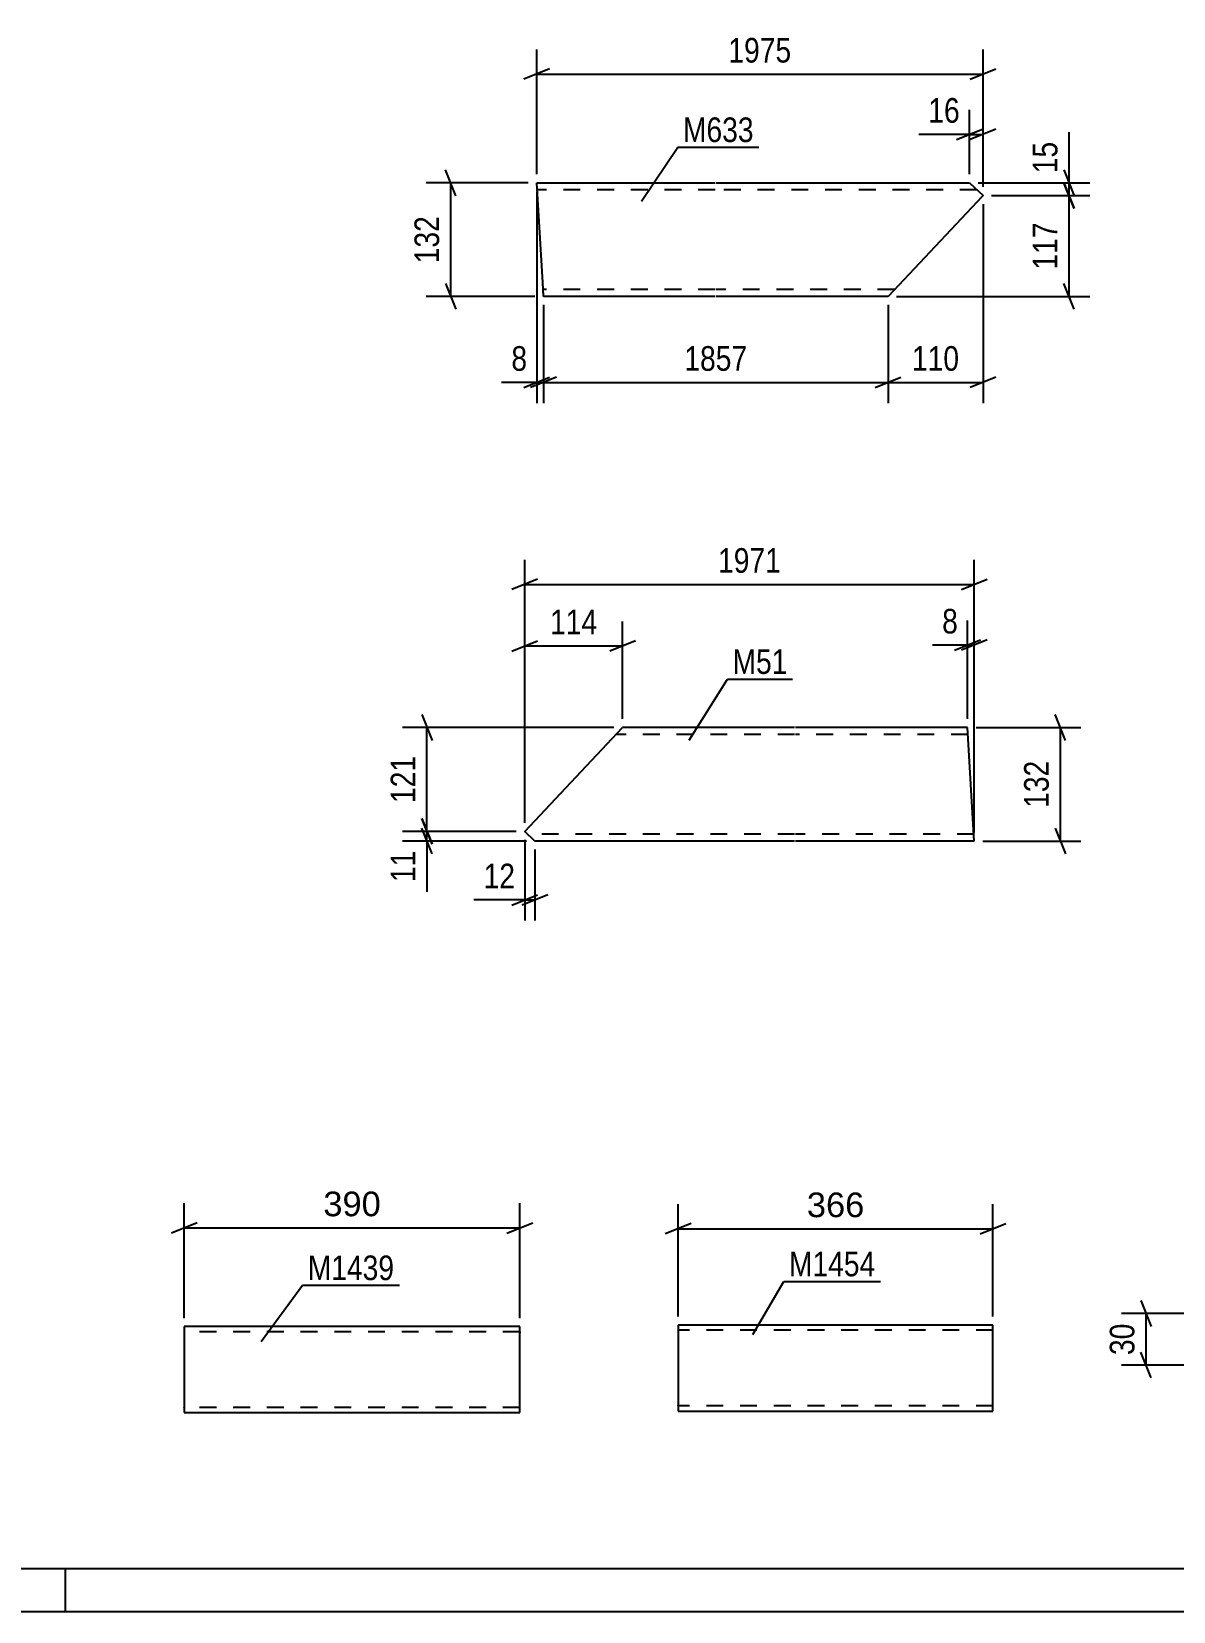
# Model space of a CAD drawing. Header units: millimetres. Extents: x 0 to 594, y 0 to 420.
# Drawn here: x 170.1 to 302.8, y 0 to 183.7 of the extents above; entities that cross this region are included whole.
import ezdxf

# ---------------------------------------------------------------- set-up
doc = ezdxf.new("R2010")
doc.units = ezdxf.units.MM
doc.linetypes.add('DXK_LINE_DOT2', pattern=[3.9198, 1.9599, -1.9599])
doc.styles.add('Arial', font='ARIAL.TTF', dxfattribs={"height": 0.2})
doc.styles.add('Arial Narrow', font='ARIALN.TTF', dxfattribs={"height": 0.2})

# ---------------------------------------------------------------- blocks, each defined once
blk = doc.blocks.new('Unknown-335479075-1133 - 26624')
at = {"color": 5, "linetype": 'Continuous'}
for p, q in [((5, 5), (589, 5)), ((174, 0), (174, 5)), ((0, 0), (594, 0))]:
    blk.add_line(p, q, dxfattribs=at)
blk = doc.blocks.new('Part-335479075-15248 - 15217')
at = {"color": 2, "linetype": 'Continuous'}
for p, q in [((227.39, 90.7), (238.77, 102.78)), ((258.77, 102.78), (238.77, 102.78)), ((278.87, 102.78), (258.87, 102.78)), ((279.66, 89.58), (278.87, 102.78)), ((228.58, 89.58), (227.39, 90.7)), ((258.77, 89.58), (228.58, 89.58)), ((279.66, 89.58), (258.87, 89.58))]:
    blk.add_line(p, q, dxfattribs=at)
at = {"color": 7, "linetype": 'DXK_LINE_DOT2'}
for p, q in [((258.77, 101.98), (238.02, 101.98)), ((278.92, 101.98), (258.87, 101.98)), ((258.77, 90.38), (227.73, 90.38)), ((279.61, 90.38), (258.87, 90.38)), ((279.61, 90.38), (279.61, 90.44))]:
    blk.add_line(p, q, dxfattribs=at)
blk = doc.blocks.new('Part-335479075-15367 - 15366')
at = {"color": 2, "linetype": 'Continuous'}
for p, q in [((229.48, 154.51), (228.79, 166.11)), ((228.79, 166.11), (249.53, 166.11)), ((249.63, 166.11), (279.1, 166.11)), ((279.1, 166.11), (280.67, 164.63)), ((280.56, 164.51), (269.63, 152.91)), ((280.67, 164.63), (280.56, 164.51)), ((229.58, 152.91), (229.48, 154.51)), ((249.53, 152.91), (229.58, 152.91)), ((269.63, 152.91), (249.63, 152.91))]:
    blk.add_line(p, q, dxfattribs=at)
at = {"color": 7, "linetype": 'DXK_LINE_DOT2'}
for p, q in [((249.53, 165.31), (228.84, 165.31)), ((279.95, 165.31), (249.63, 165.31)), ((229.57, 153.03), (229.48, 154.51)), ((229.53, 153.71), (229.53, 153.77)), ((249.53, 153.71), (229.53, 153.71)), ((270.38, 153.71), (249.63, 153.71))]:
    blk.add_line(p, q, dxfattribs=at)
blk = doc.blocks.new('Part-335479075-15503 - 15502')
at = {"color": 2, "linetype": 'Continuous'}
for p, q in [((281.83, 33.3), (245.23, 33.3)), ((245.23, 33.3), (245.23, 23.39)), ((281.83, 23.3), (281.83, 33.3)), ((245.23, 23.39), (245.23, 23.3)), ((245.23, 23.3), (281.83, 23.3))]:
    blk.add_line(p, q, dxfattribs=at)
at = {"color": 7, "linetype": 'DXK_LINE_DOT2'}
for p, q in [((281.83, 32.7), (245.23, 32.7)), ((245.23, 23.9), (245.23, 23.94)), ((281.83, 23.9), (245.23, 23.9)), ((281.83, 23.9), (281.83, 23.94))]:
    blk.add_line(p, q, dxfattribs=at)
blk = doc.blocks.new('Part-335479075-15525 - 15524')
at = {"color": 2, "linetype": 'Continuous'}
for p, q in [((226.82, 33.11), (187.82, 33.11)), ((187.82, 33.11), (187.82, 23.21)), ((226.82, 24.31), (226.82, 33.11)), ((226.82, 23.11), (226.82, 24.31)), ((187.82, 23.21), (187.82, 23.11)), ((187.82, 23.11), (226.82, 23.11))]:
    blk.add_line(p, q, dxfattribs=at)
at = {"color": 7, "linetype": 'DXK_LINE_DOT2'}
for p, q in [((226.82, 32.51), (187.82, 32.51)), ((226.82, 32.51), (226.82, 32.47)), ((226.82, 32.47), (226.82, 32.51)), ((226.82, 32.37), (226.82, 32.47)), ((226.82, 32.47), (226.82, 32.37)), ((226.82, 23.76), (226.82, 24.09)), ((187.82, 23.71), (187.82, 23.76)), ((226.82, 23.71), (187.82, 23.71)), ((226.82, 23.71), (226.82, 23.76))]:
    blk.add_line(p, q, dxfattribs=at)
blk = doc.blocks.new('StraightDimension-335479075-15666 - 15217')
at = {"color": 7, "linetype": 'Continuous'}
for p, q in [((227.39, 91.7), (227.39, 122.27)), ((279.66, 90.58), (279.66, 122.27)), ((228.89, 120.02), (225.89, 118.82)), ((227.39, 119.42), (279.66, 119.42)), ((278.16, 118.82), (281.16, 120.02))]:
    blk.add_line(p, q, dxfattribs=at)
at = {"color": 0}
blk.add_wipeout([(257.78, 120.17), (257.78, 124.37), (249.27, 124.37), (249.27, 120.17)], dxfattribs=at)
at = {"color": 3, "style": 'Arial Narrow'}
blk.add_text('1971', height=2.863, dxfattribs=at).set_placement((249.87, 120.77))
blk = doc.blocks.new('StraightDimension-335479075-15648 - 15217')
at = {"color": 7, "linetype": 'Continuous'}
for p, q in [((227.39, 89.7), (227.39, 80.33)), ((228.58, 88.58), (228.58, 80.33)), ((225.89, 82.13), (228.89, 83.33)), ((230.08, 83.33), (227.08, 82.13)), ((227.39, 82.73), (228.58, 82.73))]:
    blk.add_line(p, q, dxfattribs=at)
at = {"color": 0}
blk.add_wipeout([(226.87, 83.48), (226.87, 87.68), (222.01, 87.68), (222.01, 83.48)], dxfattribs=at)
at = {"color": 7, "linetype": 'Continuous'}
blk.add_line((227.39, 82.73), (221.49, 82.73), dxfattribs=at)
blk.add_line((227.39, 82.73), (221.49, 82.73), dxfattribs=at)
at = {"color": 3, "style": 'Arial Narrow'}
blk.add_text('12', height=2.863, dxfattribs=at).set_placement((222.61, 84.08))
blk = doc.blocks.new('StraightDimension-335479075-15640 - 15217')
at = {"color": 7, "linetype": 'Continuous'}
for p, q in [((278.87, 103.78), (278.87, 115.21)), ((279.66, 90.58), (279.66, 115.21)), ((277.37, 111.76), (280.37, 112.96)), ((281.16, 112.96), (278.16, 111.76)), ((278.87, 112.36), (279.66, 112.36))]:
    blk.add_line(p, q, dxfattribs=at)
at = {"color": 0}
blk.add_wipeout([(278.35, 113.11), (278.35, 117.31), (275.32, 117.31), (275.32, 113.11)], dxfattribs=at)
at = {"color": 7, "linetype": 'Continuous'}
blk.add_line((278.87, 112.36), (274.79, 112.36), dxfattribs=at)
blk.add_line((278.87, 112.36), (274.79, 112.36), dxfattribs=at)
at = {"color": 3, "style": 'Arial Narrow'}
blk.add_text('8', height=2.86, dxfattribs=at).set_placement((275.92, 113.71))
blk = doc.blocks.new('StraightDimension-335479075-21410 - 15217')
at = {"color": 7, "linetype": 'Continuous'}
for p, q in [((215.43, 92.2), (216.63, 89.2)), ((226.39, 90.7), (213.18, 90.7)), ((216.63, 88.08), (215.43, 91.08)), ((216.03, 89.58), (216.03, 90.7)), ((227.58, 89.58), (213.18, 89.58))]:
    blk.add_line(p, q, dxfattribs=at)
at = {"color": 0}
blk.add_wipeout([(215.28, 89.06), (211.08, 89.06), (211.08, 84.2), (215.28, 84.2)], dxfattribs=at)
at = {"color": 7, "linetype": 'Continuous'}
blk.add_line((216.03, 89.58), (216.03, 83.68), dxfattribs=at)
blk.add_line((216.03, 89.58), (216.03, 83.68), dxfattribs=at)
at = {"color": 3, "style": 'Arial Narrow'}
blk.add_text('11', height=2.863, rotation=90.0002, dxfattribs=at).set_placement((214.68, 84.8))
blk = doc.blocks.new('StraightDimension-335479075-15660 - 15217')
at = {"color": 7, "linetype": 'Continuous'}
for p, q in [((290.26, 101.28), (289.06, 104.28)), ((279.87, 102.78), (292.06, 102.78)), ((289.66, 89.58), (289.66, 102.78)), ((289.06, 91.08), (290.26, 88.08)), ((280.66, 89.58), (292.06, 89.58))]:
    blk.add_line(p, q, dxfattribs=at)
at = {"color": 0}
blk.add_wipeout([(288.91, 99.52), (284.71, 99.52), (284.71, 92.84), (288.91, 92.84)], dxfattribs=at)
at = {"color": 3, "style": 'Arial Narrow'}
blk.add_text('132', height=2.863, rotation=90.0002, dxfattribs=at).set_placement((288.31, 93.44))
blk = doc.blocks.new('StraightDimension-335479075-15644 - 15217')
at = {"color": 7, "linetype": 'Continuous'}
for p, q in [((227.39, 91.7), (227.39, 115.12)), ((238.77, 103.78), (238.77, 115.12)), ((225.89, 111.67), (228.89, 112.87)), ((227.39, 112.27), (238.77, 112.27)), ((240.27, 112.87), (237.27, 111.67))]:
    blk.add_line(p, q, dxfattribs=at)
at = {"color": 0}
blk.add_wipeout([(236.42, 113.02), (236.42, 117.22), (229.74, 117.22), (229.74, 113.02)], dxfattribs=at)
at = {"color": 3, "style": 'Arial Narrow'}
blk.add_text('114', height=2.863, dxfattribs=at).set_placement((230.34, 113.62))
blk = doc.blocks.new('StraightDimension-335479075-21409 - 15217')
at = {"color": 7, "linetype": 'Continuous'}
for p, q in [((215.43, 104.28), (216.63, 101.28)), ((237.77, 102.78), (213.18, 102.78)), ((216.03, 90.7), (216.03, 102.78)), ((216.63, 89.2), (215.43, 92.2)), ((226.39, 90.7), (213.18, 90.7))]:
    blk.add_line(p, q, dxfattribs=at)
at = {"color": 0}
blk.add_wipeout([(215.28, 100.08), (211.08, 100.08), (211.08, 93.4), (215.28, 93.4)], dxfattribs=at)
at = {"color": 3, "style": 'Arial Narrow'}
blk.add_text('121', height=2.863, rotation=90.0002, dxfattribs=at).set_placement((214.68, 94))
blk = doc.blocks.new('StraightDimension-335479075-16049 - 15366')
at = {"color": 7, "linetype": 'Continuous'}
for p, q in [((228.79, 167.11), (228.79, 181.6)), ((280.67, 165.63), (280.67, 181.6)), ((230.29, 179.35), (227.29, 178.15)), ((228.79, 178.75), (280.67, 178.75)), ((279.17, 178.15), (282.17, 179.35))]:
    blk.add_line(p, q, dxfattribs=at)
at = {"color": 0}
blk.add_wipeout([(258.98, 179.5), (258.98, 183.7), (250.47, 183.7), (250.47, 179.5)], dxfattribs=at)
at = {"color": 3, "style": 'Arial Narrow'}
blk.add_text('1975', height=2.863, dxfattribs=at).set_placement((251.07, 180.1))
blk = doc.blocks.new('StraightDimension-335479075-16031 - 15366')
at = {"color": 7, "linetype": 'Continuous'}
for p, q in [((279.1, 167.11), (279.1, 174.6)), ((280.67, 165.63), (280.67, 174.6)), ((277.6, 171.15), (280.6, 172.35)), ((279.1, 171.75), (280.67, 171.75)), ((282.17, 172.35), (279.17, 171.15))]:
    blk.add_line(p, q, dxfattribs=at)
at = {"color": 0}
blk.add_wipeout([(278.57, 172.5), (278.57, 176.7), (273.71, 176.7), (273.71, 172.5)], dxfattribs=at)
at = {"color": 7, "linetype": 'Continuous'}
blk.add_line((279.1, 171.75), (273.19, 171.75), dxfattribs=at)
blk.add_line((279.1, 171.75), (273.19, 171.75), dxfattribs=at)
at = {"color": 3, "style": 'Arial Narrow'}
blk.add_text('16', height=2.863, dxfattribs=at).set_placement((274.31, 173.1))
blk = doc.blocks.new('StraightDimension-335479075-16043 - 15366')
at = {"color": 7, "linetype": 'Continuous'}
for p, q in [((219.39, 164.61), (218.19, 167.61)), ((227.79, 166.11), (215.94, 166.11)), ((218.79, 152.91), (218.79, 166.11)), ((218.19, 154.41), (219.39, 151.41)), ((228.58, 152.91), (215.94, 152.91))]:
    blk.add_line(p, q, dxfattribs=at)
at = {"color": 0}
blk.add_wipeout([(218.04, 162.85), (213.84, 162.85), (213.84, 156.16), (218.04, 156.16)], dxfattribs=at)
at = {"color": 3, "style": 'Arial Narrow'}
blk.add_text('132', height=2.863, rotation=90.0002, dxfattribs=at).set_placement((217.44, 156.76))
blk = doc.blocks.new('StraightDimension-335479075-21223 - 15366')
at = {"color": 7, "linetype": 'Continuous'}
for p, q in [((290.07, 166.13), (291.27, 163.13)), ((281.67, 164.63), (293.07, 164.63)), ((290.67, 152.91), (290.67, 164.63)), ((291.27, 151.41), (290.07, 154.41)), ((270.63, 152.91), (293.07, 152.91))]:
    blk.add_line(p, q, dxfattribs=at)
at = {"color": 0}
blk.add_wipeout([(289.92, 162.11), (285.72, 162.11), (285.72, 155.42), (289.92, 155.42)], dxfattribs=at)
at = {"color": 3, "style": 'Arial Narrow'}
blk.add_text('117', height=2.863, rotation=90.0002, dxfattribs=at).set_placement((289.32, 156.02))
blk = doc.blocks.new('StraightDimension-335479075-21349 - 15366')
at = {"color": 7, "linetype": 'Continuous'}
for p, q in [((280.67, 163.63), (280.67, 140.51)), ((269.63, 151.91), (269.63, 140.51)), ((268.13, 142.31), (271.13, 143.51)), ((282.17, 143.51), (279.17, 142.31)), ((269.63, 142.91), (280.67, 142.91))]:
    blk.add_line(p, q, dxfattribs=at)
at = {"color": 0}
blk.add_wipeout([(278.49, 143.66), (278.49, 147.86), (271.81, 147.86), (271.81, 143.66)], dxfattribs=at)
at = {"color": 3, "style": 'Arial Narrow'}
blk.add_text('110', height=2.863, dxfattribs=at).set_placement((272.41, 144.26))
blk = doc.blocks.new('StraightDimension-335479075-21222 - 15366')
at = {"color": 7, "linetype": 'Continuous'}
for p, q in [((290.07, 167.61), (291.27, 164.61)), ((280.1, 166.11), (293.07, 166.11)), ((291.27, 163.13), (290.07, 166.13)), ((290.67, 164.63), (290.67, 166.11)), ((281.67, 164.63), (293.07, 164.63))]:
    blk.add_line(p, q, dxfattribs=at)
at = {"color": 0}
blk.add_wipeout([(289.92, 171.49), (285.72, 171.49), (285.72, 166.63), (289.92, 166.63)], dxfattribs=at)
at = {"color": 7, "linetype": 'Continuous'}
blk.add_line((290.67, 166.11), (290.67, 172.01), dxfattribs=at)
blk.add_line((290.67, 166.11), (290.67, 172.01), dxfattribs=at)
at = {"color": 3, "style": 'Arial Narrow'}
blk.add_text('15', height=2.863, rotation=90.0002, dxfattribs=at).set_placement((289.32, 167.23))
blk = doc.blocks.new('StraightDimension-335479075-21350 - 15366')
at = {"color": 7, "linetype": 'Continuous'}
for p, q in [((229.58, 151.91), (229.58, 140.51)), ((269.63, 151.91), (269.63, 140.51)), ((231.08, 143.51), (228.08, 142.31)), ((268.13, 142.31), (271.13, 143.51)), ((229.58, 142.91), (269.63, 142.91))]:
    blk.add_line(p, q, dxfattribs=at)
at = {"color": 0}
blk.add_wipeout([(253.86, 143.66), (253.86, 147.86), (245.35, 147.86), (245.35, 143.66)], dxfattribs=at)
at = {"color": 3, "style": 'Arial Narrow'}
blk.add_text('1857', height=2.863, dxfattribs=at).set_placement((245.95, 144.26))
blk = doc.blocks.new('StraightDimension-335479075-21351 - 15366')
at = {"color": 7, "linetype": 'Continuous'}
for p, q in [((228.79, 165.11), (228.79, 140.51)), ((229.58, 151.91), (229.58, 140.51)), ((227.29, 142.31), (230.29, 143.51)), ((231.08, 143.51), (228.08, 142.31)), ((228.79, 142.91), (229.58, 142.91))]:
    blk.add_line(p, q, dxfattribs=at)
at = {"color": 0}
blk.add_wipeout([(228.26, 143.66), (228.26, 147.86), (225.24, 147.86), (225.24, 143.66)], dxfattribs=at)
at = {"color": 7, "linetype": 'Continuous'}
blk.add_line((228.79, 142.91), (224.71, 142.91), dxfattribs=at)
blk.add_line((228.79, 142.91), (224.71, 142.91), dxfattribs=at)
at = {"color": 3, "style": 'Arial Narrow'}
blk.add_text('8', height=2.86, dxfattribs=at).set_placement((225.84, 144.26))
blk = doc.blocks.new('StraightDimension-335479075-16267 - 15490')
at = {"color": 7, "linetype": 'Continuous'}
for p, q in [((299.02, 36.14), (300.22, 33.14)), ((308.62, 34.64), (296.77, 34.64)), ((299.62, 28.64), (299.62, 34.64)), ((300.22, 27.14), (299.02, 30.14)), ((308.62, 28.64), (296.77, 28.64))]:
    blk.add_line(p, q, dxfattribs=at)
at = {"color": 0}
blk.add_wipeout([(298.87, 34.06), (294.67, 34.06), (294.67, 29.21), (298.87, 29.21)], dxfattribs=at)
at = {"color": 3, "style": 'Arial Narrow'}
blk.add_text('30', height=2.863, rotation=90.0002, dxfattribs=at).set_placement((298.27, 29.81))
blk = doc.blocks.new('StraightDimension-335479075-19558 - 15502')
at = {"color": 7, "linetype": 'Continuous'}
for p, q in [((245.23, 34.3), (245.23, 47.34)), ((281.83, 34.3), (281.83, 47.34)), ((246.73, 45.09), (243.73, 43.89)), ((245.23, 44.49), (281.83, 44.49)), ((280.33, 43.89), (283.33, 45.09))]:
    blk.add_line(p, q, dxfattribs=at)
at = {"color": 0}
blk.add_wipeout([(267.46, 45.24), (267.46, 49.44), (259.59, 49.44), (259.59, 45.24)], dxfattribs=at)
at = {"color": 3, "style": 'Arial'}
blk.add_text('366', height=2.865, dxfattribs=at).set_placement((260.19, 45.84))
blk = doc.blocks.new('StraightDimension-335479075-19537 - 15524')
at = {"color": 7, "linetype": 'Continuous'}
for p, q in [((187.82, 34.11), (187.82, 47.45)), ((226.82, 34.11), (226.82, 47.45)), ((189.32, 45.2), (186.32, 44)), ((187.82, 44.6), (226.82, 44.6)), ((225.32, 44), (228.32, 45.2))]:
    blk.add_line(p, q, dxfattribs=at)
at = {"color": 0}
blk.add_wipeout([(211.25, 45.35), (211.25, 49.55), (203.38, 49.55), (203.38, 45.35)], dxfattribs=at)
at = {"color": 3, "style": 'Arial'}
blk.add_text('390', height=2.865, dxfattribs=at).set_placement((203.98, 45.95))
blk = doc.blocks.new('Mark-335479075-16422 - 15217')
at = {"color": 0}
blk.add_wipeout([(257.94, 109.01), (257.94, 112.01), (251.55, 112.01), (251.55, 109.01)], dxfattribs=at)
blk.add_wipeout([(257.94, 109.01), (257.94, 112.01), (251.55, 112.01), (251.55, 109.01)], dxfattribs=at)
at = {"color": 30, "linetype": 'Continuous'}
for p, q in [((246.5, 101.31), (250.95, 108.41)), ((250.95, 108.41), (258.54, 108.41))]:
    blk.add_line(p, q, dxfattribs=at)
at = {"color": 3, "style": 'Arial Narrow'}
blk.add_text('M51', height=2.863, dxfattribs=at).set_placement((251.55, 109.01))
blk = doc.blocks.new('Mark-335479075-16467 - 15366')
at = {"color": 0}
blk.add_wipeout([(254.01, 170.85), (254.01, 173.85), (245.79, 173.85), (245.79, 170.85)], dxfattribs=at)
blk.add_wipeout([(254.01, 170.85), (254.01, 173.85), (245.79, 173.85), (245.79, 170.85)], dxfattribs=at)
at = {"color": 30, "linetype": 'Continuous'}
for p, q in [((240.96, 163.98), (245.19, 170.25)), ((245.19, 170.25), (254.61, 170.25))]:
    blk.add_line(p, q, dxfattribs=at)
at = {"color": 3, "style": 'Arial Narrow'}
blk.add_text('M633', height=2.863, dxfattribs=at).set_placement((245.79, 170.85))
blk = doc.blocks.new('Mark-335479075-16518 - 15502')
at = {"color": 0}
blk.add_wipeout([(268.16, 38.97), (268.16, 41.97), (258.11, 41.97), (258.11, 38.97)], dxfattribs=at)
blk.add_wipeout([(268.16, 38.97), (268.16, 41.97), (258.11, 41.97), (258.11, 38.97)], dxfattribs=at)
at = {"color": 30, "linetype": 'Continuous'}
for p, q in [((253.91, 32.19), (257.51, 38.37)), ((257.51, 38.37), (268.76, 38.37))]:
    blk.add_line(p, q, dxfattribs=at)
at = {"color": 3, "style": 'Arial Narrow'}
blk.add_text('M1454', height=2.863, dxfattribs=at).set_placement((258.11, 38.97))
blk = doc.blocks.new('Mark-335479075-16526 - 15524')
at = {"color": 0}
blk.add_wipeout([(212.22, 38.52), (212.22, 41.52), (202.17, 41.52), (202.17, 38.52)], dxfattribs=at)
blk.add_wipeout([(212.22, 38.52), (212.22, 41.52), (202.17, 41.52), (202.17, 38.52)], dxfattribs=at)
at = {"color": 30, "linetype": 'Continuous'}
for p, q in [((196.75, 31.38), (201.57, 37.92)), ((201.57, 37.92), (212.82, 37.92))]:
    blk.add_line(p, q, dxfattribs=at)
at = {"color": 3, "style": 'Arial Narrow'}
blk.add_text('M1439', height=2.863, dxfattribs=at).set_placement((202.17, 38.52))

msp = doc.modelspace()

# ---------------------------------------------------------------- block references
for name in ['Unknown-335479075-1133 - 26624', 'Part-335479075-15367 - 15366', 'Part-335479075-15248 - 15217', 'Part-335479075-15525 - 15524', 'Part-335479075-15503 - 15502']:
    msp.add_blockref(name, (0, 0))

# ---------------------------------------------------------------- next in the draw order: block references
for name in ['StraightDimension-335479075-16049 - 15366', 'StraightDimension-335479075-15666 - 15217', 'StraightDimension-335479075-19537 - 15524', 'StraightDimension-335479075-19558 - 15502', 'StraightDimension-335479075-16267 - 15490']:
    msp.add_blockref(name, (0, 0))

# ---------------------------------------------------------------- next in the draw order: block references
for name in ['StraightDimension-335479075-16031 - 15366', 'Mark-335479075-16467 - 15366', 'StraightDimension-335479075-16043 - 15366', 'StraightDimension-335479075-15640 - 15217', 'Mark-335479075-16422 - 15217', 'StraightDimension-335479075-15648 - 15217', 'Mark-335479075-16526 - 15524', 'Mark-335479075-16518 - 15502']:
    msp.add_blockref(name, (0, 0))

# ---------------------------------------------------------------- next in the draw order: block references
for name in ['StraightDimension-335479075-21223 - 15366', 'StraightDimension-335479075-15660 - 15217', 'StraightDimension-335479075-21410 - 15217']:
    msp.add_blockref(name, (0, 0))

# ---------------------------------------------------------------- next in the draw order: block references
for name in ['StraightDimension-335479075-21349 - 15366', 'StraightDimension-335479075-15644 - 15217']:
    msp.add_blockref(name, (0, 0))

# ---------------------------------------------------------------- next in the draw order: block references
for name in ['StraightDimension-335479075-21222 - 15366', 'StraightDimension-335479075-21350 - 15366', 'StraightDimension-335479075-21409 - 15217']:
    msp.add_blockref(name, (0, 0))

# ---------------------------------------------------------------- next in the draw order: block references
msp.add_blockref('StraightDimension-335479075-21351 - 15366', (0, 0))

doc.saveas('drawing.dxf')
